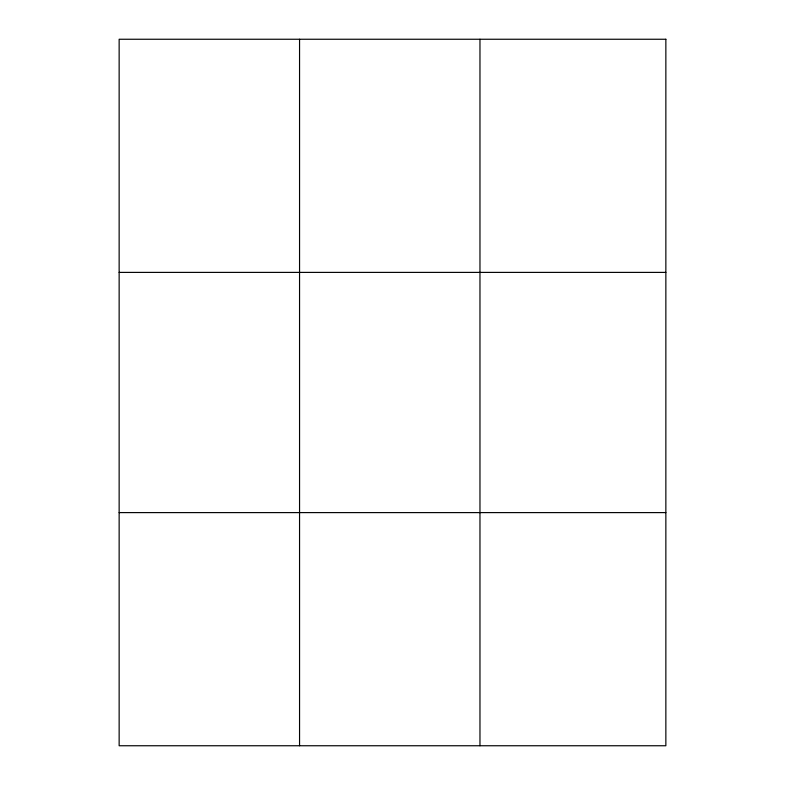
<?xml version="1.0" encoding="UTF-8"?>
<svg xmlns="http://www.w3.org/2000/svg" width="785" height="785" viewBox="0 0 785 785"><rect width="100%" height="100%" fill="white"/><g stroke="black" fill="none" stroke-linecap="round" stroke-linejoin="round"><path stroke-width="1.18" d="M299.556 745.75L299.556 39.25M479.969 745.75L479.969 39.25M119.143 272.395L665.857 272.395M119.143 512.605L665.857 512.605M665.857 39.25L665.857 745.75L119.143 745.75L119.143 39.25L665.857 39.25"/></g></svg>
